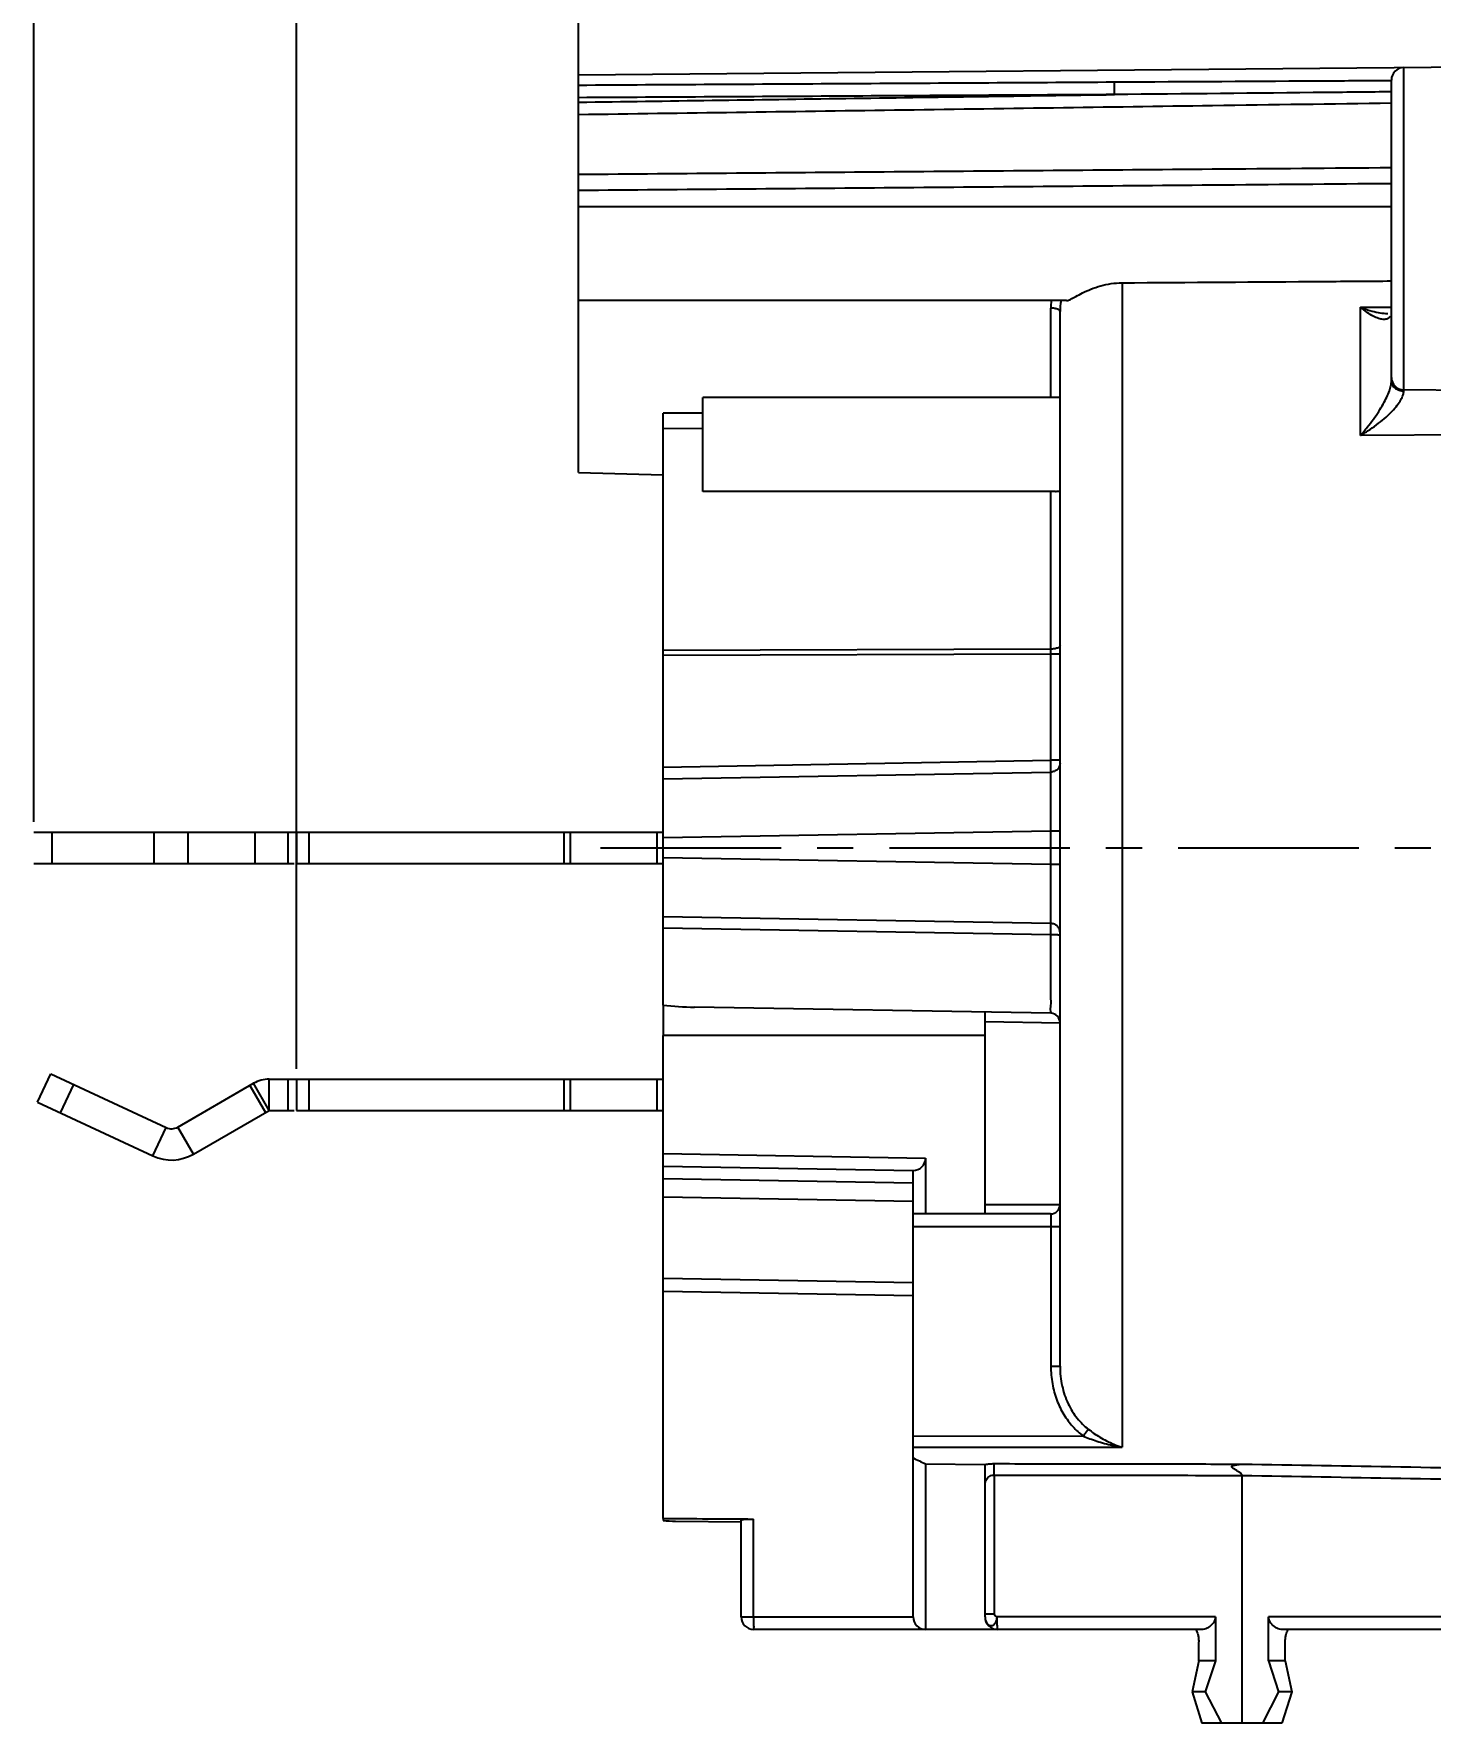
# Model space of a CAD drawing. Header units: millimetres. Extents: x 0 to 420, y 0 to 297.
# Drawn here: x 151.7 to 218.7, y 161.2 to 242.2 of the extents above; entities that cross this region are included whole.
import ezdxf
from ezdxf.enums import TextEntityAlignment as Align

# ---------------------------------------------------------------- set-up
doc = ezdxf.new("R2010")
doc.units = ezdxf.units.MM
doc.header["$LTSCALE"] = 23.1
doc.linetypes.add('CENTER', pattern=[0.6, 0.375, -0.075, 0.075, -0.075])
doc.layers.get('0').update_dxf_attribs({"linetype": 'CONTINUOUS'})
for name, color, linetype in [('AUSFORMSCHRAEGEN', 7, 'CONTINUOUS'), ('BEZUGSACHSEN', 7, 'CONTINUOUS'), ('DEFAULT_1', 7, 'CENTER'), ('RUNDUNGEN', 7, 'CONTINUOUS'), ('ZEICHNUNGSBEMASSUNGEN', 7, 'CONTINUOUS')]:
    doc.layers.add(name, color=color, linetype=linetype)
doc.styles.get("Standard").update_dxf_attribs({"font": 'txt', "width": 0.7})
doc.styles.add('TEXTSTYLE_3', font='gdt', dxfattribs={"width": 0.7})
doc.dimstyles.new('DIMSTYLE_1', dxfattribs={"dimtxt": 3.5, "dimasz": 3.5, "dimexe": 0.18, "dimexo": 0.0625, "dimgap": 0.09, "dimtad": 1, "dimdec": 5, "dimlfac": 0.333333, "dimdsep": 46, "dimtxsty": 'STANDARD', "dimblk": '_FILLED', "dimblk1": '_FILLED', "dimblk2": '_FILLED', "dimcen": 0.09, "dimclrt": 5, "dimadec": 0, "dimazin": 0, "dimtol": 1, "dimtp": 0.1, "dimtm": 0.1, "dimtfac": 1, "dimtdec": 5, "dimtofl": 0, "dimtmove": 0, "dimatfit": 3, "dimldrblk": '_FILLED', "dimfxl": 1, "dimtolj": 1, "dimarcsym": 0})
doc.dimstyles.new('DIMSTYLE_11', dxfattribs={"dimtxt": 3.5, "dimasz": 3.5, "dimexe": 0.18, "dimexo": 0.0625, "dimgap": 0.09, "dimtad": 1, "dimdec": 1, "dimlfac": 0.333333, "dimdsep": 46, "dimtxsty": 'STANDARD', "dimblk": '_FILLED', "dimblk1": '_FILLED', "dimblk2": '_FILLED', "dimcen": 0.09, "dimclrt": 5, "dimadec": 0, "dimazin": 0, "dimtol": 1, "dimtp": 0.1, "dimtm": 0.1, "dimtfac": 1, "dimtdec": 1, "dimtofl": 0, "dimtmove": 0, "dimatfit": 3, "dimldrblk": '_FILLED', "dimfxl": 1, "dimtolj": 1, "dimarcsym": 0})
doc.dimstyles.new('DIMSTYLE_9', dxfattribs={"dimtxt": 3.5, "dimasz": 3.5, "dimexe": 0.18, "dimexo": 0.0625, "dimgap": 0.09, "dimtad": 1, "dimdec": 3, "dimlfac": 0.333333, "dimdsep": 46, "dimtxsty": 'STANDARD', "dimblk": '_FILLED', "dimblk1": '_FILLED', "dimblk2": '_FILLED', "dimcen": 0.09, "dimclrt": 5, "dimadec": 0, "dimazin": 0, "dimtp": 0.1, "dimtm": 0.1, "dimtfac": 1, "dimtdec": 3, "dimtofl": 0, "dimtmove": 0, "dimatfit": 3, "dimldrblk": '_FILLED', "dimfxl": 1, "dimtolj": 1, "dimarcsym": 0})

# ---------------------------------------------------------------- blocks, each defined once
blk = doc.blocks.new('_FILLED')
at = {"color": 0, "linetype": 'BYBLOCK'}
blk.add_solid([(0, 0), (-1, 0.125), (-1, -0.125)], dxfattribs=at)
blk = doc.blocks.new('*D2')
at = {"layer": 'ZEICHNUNGSBEMASSUNGEN', "color": 2, "linetype": 'CONTINUOUS'}
for p, q in [((177.827, 235.754), (177.827, 264.255)), ((236.327, 237.892), (236.327, 264.255)), ((177.827, 262.755), (207.077, 262.755)), ((236.327, 262.755), (207.077, 262.755))]:
    blk.add_line(p, q, dxfattribs=at)
at = {"layer": 'ZEICHNUNGSBEMASSUNGEN', "color": 2, "linetype": 'CONTINUOUS', "xscale": 3.5, "yscale": 3.5, "zscale": 3.5, "rotation": 180}
blk.add_blockref('_FILLED', (177.827, 262.755), dxfattribs=at)
at = {"layer": 'ZEICHNUNGSBEMASSUNGEN', "color": 2, "linetype": 'CONTINUOUS', "xscale": 3.5, "yscale": 3.5, "zscale": 3.5}
blk.add_blockref('_FILLED', (236.327, 262.755), dxfattribs=at)
at = {"layer": 'ZEICHNUNGSBEMASSUNGEN', "color": 5, "linetype": 'CONTINUOUS', "oblique": 15}
for s, width, p in [('19,5', 0.660714, (183.745, 263.661)), ('0,1', 0.642857, (195.829, 263.661)), ('[', 0.428571, (203.454, 263.661)), ('.7677', 0.742857, (210.704, 263.661)), ('.0039', 0.728571, (227.662, 263.661)), (']', 0.428571, (234.787, 263.661))]:
    blk.add_text(s, height=3.5, dxfattribs=dict(at, width=width)).set_placement(p, align=Align.CENTER)
at = {"layer": 'ZEICHNUNGSBEMASSUNGEN', "color": 5, "linetype": 'CONTINUOUS', "style": 'TEXTSTYLE_3', "oblique": 15}
for p in [(190.412, 263.661), (219.245, 263.661)]:
    blk.add_text('`', height=3.5, dxfattribs=at).set_placement(p, align=Align.CENTER)
blk = doc.blocks.new('*D15')
at = {"layer": 'ZEICHNUNGSBEMASSUNGEN', "color": 2, "linetype": 'CONTINUOUS'}
for p, q in [((151.682, 204.442), (151.682, 275.048)), ((164.282, 192.592), (164.282, 275.048)), ((157.982, 273.548), (102.044, 273.548)), ((151.682, 273.548), (157.982, 273.548)), ((164.282, 273.548), (157.982, 273.548))]:
    blk.add_line(p, q, dxfattribs=at)
at = {"layer": 'ZEICHNUNGSBEMASSUNGEN', "color": 2, "linetype": 'CONTINUOUS', "xscale": 3.5, "yscale": 3.5, "zscale": 3.5, "rotation": 180}
blk.add_blockref('_FILLED', (151.682, 273.548), dxfattribs=at)
at = {"layer": 'ZEICHNUNGSBEMASSUNGEN', "color": 2, "linetype": 'CONTINUOUS', "xscale": 3.5, "yscale": 3.5, "zscale": 3.5}
blk.add_blockref('_FILLED', (164.282, 273.548), dxfattribs=at)
at = {"layer": 'ZEICHNUNGSBEMASSUNGEN', "color": 5, "linetype": 'CONTINUOUS', "insert": (148.96, 277.923), "char_height": 3.5, "width": 46.91667, "attachment_point": 3, "line_spacing_factor": 0.9}
blk.add_mtext('\\Q15.0;3.9\\Fgdt;{\\Fgdt;`}\\Ftxt;0.3 [.155\\Fgdt;{\\Fgdt;`}\\Ftxt;.012]', dxfattribs=at)
blk = doc.blocks.new('*D19')
at = {"layer": 'ZEICHNUNGSBEMASSUNGEN', "color": 2, "linetype": 'CONTINUOUS'}
for p, q in [((164.282, 192.592), (164.282, 275.048)), ((236.327, 241.492), (236.327, 275.048)), ((164.282, 273.548), (200.304, 273.548)), ((236.327, 273.548), (200.304, 273.548))]:
    blk.add_line(p, q, dxfattribs=at)
at = {"layer": 'ZEICHNUNGSBEMASSUNGEN', "color": 2, "linetype": 'CONTINUOUS', "xscale": 3.5, "yscale": 3.5, "zscale": 3.5, "rotation": 180}
blk.add_blockref('_FILLED', (164.282, 273.548), dxfattribs=at)
at = {"layer": 'ZEICHNUNGSBEMASSUNGEN', "color": 2, "linetype": 'CONTINUOUS', "xscale": 3.5, "yscale": 3.5, "zscale": 3.5}
blk.add_blockref('_FILLED', (236.327, 273.548), dxfattribs=at)
at = {"layer": 'ZEICHNUNGSBEMASSUNGEN', "color": 5, "linetype": 'CONTINUOUS', "oblique": 15}
for s, width, p in [('[', 0.428571, (197.429, 274.454)), (']', 0.428571, (223.012, 274.454)), ('24', 0.785714, (179.596, 274.454)), ('0,1', 0.642857, (189.804, 274.454)), ('.945', 0.714286, (203.179, 274.454)), ('.003', 0.714286, (217.262, 274.454))]:
    blk.add_text(s, height=3.5, dxfattribs=dict(at, width=width)).set_placement(p, align=Align.CENTER)
at = {"layer": 'ZEICHNUNGSBEMASSUNGEN', "color": 5, "linetype": 'CONTINUOUS', "style": 'TEXTSTYLE_3', "oblique": 15}
for p in [(184.387, 274.454), (210.221, 274.454)]:
    blk.add_text('`', height=3.5, dxfattribs=at).set_placement(p, align=Align.CENTER)

msp = doc.modelspace()

# ---------------------------------------------------------------- linework, layer by layer
at = {"color": 3, "linetype": 'CONTINUOUS'}
for p, q in [((151.681598, 203.941801), (181.876565, 203.941801)), ((152.496883, 192.349456), (158.035687, 189.766669)), ((158.589258, 189.790839), (162.226565, 191.890839)), ((162.976565, 192.091801), (181.876565, 192.091801))]:
    msp.add_line(p, q, dxfattribs=at)
at = {"color": 9, "linetype": 'CONTINUOUS'}
for p, q in [((152.545565, 203.941801), (152.545565, 202.441801)), ((157.441565, 203.941801), (157.441565, 202.441801)), ((159.073255, 203.941801), (159.073255, 202.441801)), ((162.293183, 203.941801), (162.293183, 202.441801)), ((163.876565, 203.941801), (163.876565, 202.441801)), ((164.881565, 203.941801), (164.881565, 202.441801)), ((177.119643, 203.941801), (177.119643, 202.441801)), ((177.419643, 203.941801), (177.419643, 202.441801)), ((181.576565, 203.941801), (181.576565, 202.441801)), ((153.584452, 191.842314), (152.950525, 190.482852)), ((162.047037, 191.787188), (162.797037, 190.48815)), ((162.976565, 190.591801), (162.226565, 191.890839)), ((162.976565, 190.591801), (162.976565, 192.091801)), ((163.876565, 192.091801), (163.876565, 190.591801)), ((164.881565, 192.091801), (164.881565, 190.591801)), ((177.119643, 192.091801), (177.119643, 190.591801)), ((177.419643, 192.091801), (177.419643, 190.591801)), ((181.576565, 192.091801), (181.576565, 190.591801)), ((157.40176, 188.407208), (158.035687, 189.766669)), ((159.339258, 188.491801), (158.589258, 189.790839))]:
    msp.add_line(p, q, dxfattribs=at)
at = {"color": 7, "linetype": 'CONTINUOUS'}
for p, q in [((164.281565, 203.941801), (164.281565, 202.441801)), ((151.681598, 202.441801), (164.171715, 202.441801)), ((164.281565, 202.441801), (181.876565, 202.441801)), ((181.876565, 195.642892), (181.876565, 194.191801)), ((197.326565, 194.191801), (181.876565, 194.191801)), ((151.862955, 190.989994), (152.496883, 192.349456)), ((164.281565, 192.091801), (164.281565, 190.591801)), ((151.862955, 190.989994), (157.40176, 188.407208)), ((159.339258, 188.491801), (162.976565, 190.591801)), ((162.976565, 190.591801), (164.171715, 190.591801)), ((164.281565, 190.591801), (181.876565, 190.591801)), ((182.476565, 170.884272), (185.626565, 170.856764)), ((207.580849, 164.191801), (207.268999, 162.691801)), ((208.379871, 164.191801), (207.580849, 164.191801)), ((208.379871, 164.191801), (207.895542, 162.691801)), ((211.73228, 164.191801), (210.933258, 164.191801)), ((210.933258, 164.191801), (211.417587, 162.691801)), ((211.73228, 164.191801), (212.044131, 162.691801)), ((207.895542, 162.691801), (207.268999, 162.691801)), ((207.268999, 162.691801), (207.738278, 161.191801)), ((207.895542, 162.691801), (208.67771, 161.191801)), ((211.417587, 162.691801), (210.635419, 161.191801)), ((212.044131, 162.691801), (211.417587, 162.691801)), ((212.044131, 162.691801), (211.574851, 161.191801)), ((211.574851, 161.191801), (207.738278, 161.191801))]:
    msp.add_line(p, q, dxfattribs=at)
at = {"color": 3, "linetype": 'CONTINUOUS'}
for centre, radius, start, end in [((162.976565, 190.591801), 1.5, 90, 120), ((158.289258, 190.310454), 0.6, 245, 300)]:
    msp.add_arc(centre, radius, start, end, dxfattribs=at)
at = {"color": 7, "linetype": 'CONTINUOUS'}
msp.add_arc((158.289258, 190.310454), 2.1, 245, 300, dxfattribs=at)
at = {"layer": 'AUSFORMSCHRAEGEN', "color": 7, "linetype": 'CONTINUOUS'}
for p, q in [((177.826565, 240.281027), (222.826565, 240.673736)), ((222.826565, 225.109865), (217.421329, 225.157036)), ((177.826565, 221.190878), (181.876565, 221.088785)), ((181.876565, 171.017911), (181.876565, 170.917386))]:
    msp.add_line(p, q, dxfattribs=at)
for centre, major_axis, start_param, end_param in [((208.110655, 203.191801), (32.553512, 0), -2.023337218, -2.00294276), ((183.958815, 203.191801), (32.342742, 0), 4.647963645, 4.666543448)]:
    msp.add_ellipse(centre, major_axis=major_axis, ratio=0.99996192, start_param=start_param, end_param=end_param, dxfattribs=at)
at = {"layer": 'BEZUGSACHSEN', "color": 7, "linetype": 'CONTINUOUS'}
for p, q in [((177.826565, 221.190878), (177.826565, 234.737184)), ((209.234306, 233.941801), (177.826565, 233.941801)), ((201.240559, 229.441801), (177.826565, 229.441801)), ((200.926565, 224.791801), (183.781565, 224.791801)), ((183.781565, 220.291802), (183.781565, 224.791796)), ((200.714459, 220.291801), (183.781565, 220.291801))]:
    msp.add_line(p, q, dxfattribs=at)
at = {"layer": 'DEFAULT_1', "color": 7, "linetype": 'CENTER'}
msp.add_line((178.876565, 203.191801), (247.426565, 203.191801), dxfattribs=at)
at = {"layer": 'RUNDUNGEN', "color": 7, "linetype": 'CONTINUOUS'}
for p, q in [((177.826565, 234.737184), (177.826565, 240.280731)), ((216.826565, 225.562028), (216.826565, 240.026418)), ((200.926565, 178.318442), (200.926565, 228.913016)), ((216.66223, 228.809565), (216.661702, 228.809561)), ((181.876565, 195.642892), (181.876565, 224.035825)), ((200.484418, 195.249518), (183.381756, 195.548046)), ((197.326565, 194.191801), (197.326565, 195.304639)), ((181.876565, 171.017911), (181.876565, 194.191801)), ((194.476565, 188.304477), (194.476565, 185.625142)), ((181.876565, 187.92432), (193.876565, 187.714859)), ((193.876565, 166.291801), (193.876565, 187.714859)), ((200.476565, 185.625142), (193.876565, 185.625142)), ((197.326565, 185.625142), (197.326565, 186.075142)), ((193.876565, 182.314859), (181.876565, 182.52432)), ((194.476565, 173.632096), (197.326565, 173.604975)), ((194.476565, 173.632096), (194.476565, 165.691801)), ((197.326565, 166.291801), (197.326565, 173.60481)), ((209.656565, 173.080357), (209.656565, 161.191801)), ((185.626565, 166.291801), (185.626565, 170.938595)), ((208.379871, 166.291801), (208.379871, 164.191801)), ((210.933258, 164.191801), (210.933258, 166.291801)), ((207.780523, 165.691801), (186.226565, 165.691801)), ((235.726565, 165.691801), (211.532606, 165.691801)), ((207.580849, 164.191801), (207.580849, 165.091801)), ((211.73228, 164.191801), (211.73228, 165.091801))]:
    msp.add_line(p, q, dxfattribs=at)
at = {"layer": 'RUNDUNGEN', "color": 9, "linetype": 'CONTINUOUS'}
for p, q in [((217.421329, 225.111742), (217.421329, 240.626565)), ((203.900385, 230.295654), (203.900385, 174.43687)), ((200.484418, 224.791801), (200.484418, 229.082256)), ((215.339654, 229.122592), (216.826565, 229.132908)), ((215.339654, 222.976556), (215.339654, 229.122592)), ((183.781564, 224.049822), (181.876565, 224.035825)), ((183.781564, 223.308452), (181.876565, 223.29409)), ((222.831733, 223.016216), (215.339654, 222.976556)), ((200.484418, 212.720583), (200.484418, 220.294201)), ((200.484418, 212.720583), (181.876565, 212.653774)), ((200.484418, 212.479306), (181.876565, 212.410859)), ((200.484418, 207.388822), (200.484418, 212.479306)), ((200.926565, 212.479306), (200.484418, 212.479306)), ((181.876565, 207.064021), (200.484418, 207.388822)), ((181.876565, 206.498393), (200.486585, 206.823232)), ((200.926565, 207.388822), (200.484418, 207.388822)), ((200.484418, 203.995053), (181.876565, 203.670252)), ((200.484418, 202.388548), (200.484418, 203.995053)), ((200.926565, 203.995053), (200.484418, 203.995053)), ((200.484418, 202.388548), (181.876565, 202.713349)), ((200.926565, 202.388548), (200.484418, 202.388548)), ((200.486581, 199.559583), (181.876565, 199.884422)), ((200.484684, 199.014509), (181.876565, 199.339315)), ((197.326565, 194.85457), (200.926565, 194.799587)), ((197.326565, 186.075142), (197.326565, 194.191801)), ((181.876565, 188.524411), (194.476565, 188.304477)), ((181.876565, 187.324411), (193.876565, 187.11495)), ((193.876565, 186.214265), (181.876565, 186.423726)), ((197.326565, 186.075142), (200.926565, 186.075142)), ((193.876565, 185.025142), (200.926565, 185.025142)), ((200.484418, 185.025142), (200.484418, 178.318442)), ((181.876565, 181.924411), (193.876565, 181.71495)), ((200.484418, 178.318442), (200.926565, 178.318442)), ((193.876565, 174.974381), (202.044701, 174.968658)), ((197.768711, 173.099349), (197.768711, 166.439219)), ((186.216093, 166.291801), (186.216093, 170.987284)), ((185.626565, 166.291801), (193.876565, 166.291801)), ((197.326565, 166.439247), (197.768711, 166.439219)), ((208.379871, 166.291801), (197.916093, 166.291801)), ((236.326565, 166.291801), (210.933258, 166.291801))]:
    msp.add_line(p, q, dxfattribs=at)
at = {"layer": 'RUNDUNGEN', "color": 7, "linetype": 'CONTINUOUS'}
for centre, radius, start, end in [((217.426565, 240.026588), 0.6, 90.50000467, 180.00044605), ((217.426565, 225.757013), 0.6, 180.00008372, 269.50000044), ((200.476565, 194.799655), 0.449993, 359.99131279, 88.99984836), ((200.476565, 186.075141), 0.45, 270, 0.00010567), ((186.226565, 166.291801), 0.6, 180, 270), ((194.476565, 166.291801), 0.6, 180, 270), ((197.926565, 166.291801), 0.6, 180, 270)]:
    msp.add_arc(centre, radius, start, end, dxfattribs=at)
at = {"layer": 'RUNDUNGEN', "color": 9, "linetype": 'CONTINUOUS'}
for centre, radius, start, end in [((203.500999, 229.081529), 3.016581, 173.13469777, 179.98619908), ((203.590782, 228.9132), 2.664218, 168.55005335, 180.0039702), ((158.642875, 212.600178), 41.841716, 359.83448484, 0.16487647), ((197.872203, 166.284454), 0.545092, 190.38459582, 194.82228692), ((197.841443, 166.276091), 0.513216, 194.7981531, 200.40765659)]:
    msp.add_arc(centre, radius, start, end, dxfattribs=at)
at = {"layer": 'RUNDUNGEN', "color": 7, "linetype": 'CONTINUOUS'}
for centre, major_axis, ratio, start_param, end_param in [((257.690766, 231.691801), (128.902413, -0.846552), 0.016172469, 1.893484705, 1.956456788), ((183.384212, 199.448598), (8.06255, -0.182157), 0.483573607, -1.747961115, -1.560175964), ((193.876565, 188.31495), (0.424264, -0.431734), 0.982697263, -0.785398163, 0.785398163), ((1178.180391, 203.191801), (2349.987358, 0), 0.015116913, -2.008611093, -2.006573134)]:
    msp.add_ellipse(centre, major_axis=major_axis, ratio=ratio, start_param=start_param, end_param=end_param, dxfattribs=at)
at = {"layer": 'RUNDUNGEN', "color": 9, "linetype": 'CONTINUOUS'}
for points, knots in [([(203.549514, 239.916955), (199.253993, 239.892546), (190.679674, 239.843417), (182.10536, 239.793476), (177.826565, 239.76835)], [0, 0, 0, 0, 0.500975034, 1, 1, 1, 1]), ([(203.544278, 239.326442), (203.543765, 239.415994), (203.543032, 239.576188), (203.54568, 239.772919), (203.546176, 239.880396), (203.549514, 239.916955)], [0, 0, 0, 0, 0.454905438, 0.813517233, 1, 1, 1, 1]), ([(216.826758, 239.990758), (215.828068, 239.985335), (211.402318, 239.961168), (206.97657, 239.93643), (203.549514, 239.916955)], [0, 0, 0, 0, 0.225654347, 1, 1, 1, 1]), ([(177.826565, 238.96122), (182.099394, 239.022209), (190.671961, 239.144258), (199.244537, 239.265689), (203.544278, 239.326442)], [0, 0, 0, 0, 0.498430862, 1, 1, 1, 1]), ([(203.544278, 239.326442), (199.249633, 239.301837), (190.67706, 239.252323), (182.104491, 239.202007), (177.826565, 239.176697)], [0, 0, 0, 0, 0.500974835, 1, 1, 1, 1]), ([(216.826564, 239.457269), (215.786808, 239.447112), (211.359377, 239.403776), (206.931949, 239.360078), (203.544278, 239.326442)], [0, 0, 0, 0, 0.234844009, 1, 1, 1, 1]), ([(177.826565, 238.373254), (182.877502, 238.445585), (193.01707, 238.590352), (206.017074, 238.774862), (213.966138, 238.887168), (216.826564, 238.927514)], [0, 0, 0, 0, 0.388534242, 0.779967526, 1, 1, 1, 1]), ([(177.826565, 235.502832), (182.871692, 235.545546), (193.005473, 235.630802), (206.005476, 235.738817), (213.96035, 235.804262), (216.826564, 235.827761)], [0, 0, 0, 0, 0.388087152, 0.779522176, 1, 1, 1, 1]), ([(177.826565, 234.737184), (182.871692, 234.780509), (193.005473, 234.866985), (206.005475, 234.9766), (213.960349, 235.042965), (216.826564, 235.066799)], [0, 0, 0, 0, 0.388087146, 0.779522157, 1, 1, 1, 1]), ([(200.926565, 228.913016), (200.926565, 228.937121), (200.887639, 228.993713), (200.786909, 229.039684), (200.647533, 229.074232), (200.541199, 229.081883), (200.484418, 229.082256)], [0, 0, 0, 0, 0.144444217, 0.364155055, 0.659757051, 1, 1, 1, 1]), ([(216.661703, 228.809521), (216.628922, 228.80925), (216.476058, 228.81219), (216.18452, 228.849067), (215.773807, 228.953082), (215.489195, 229.0588), (215.339654, 229.122592)], [0, 0, 0, 0, 0.071855523, 0.334957023, 0.643119663, 1, 1, 1, 1]), ([(216.729091, 228.638711), (216.695192, 228.60222), (216.598753, 228.543026), (216.412944, 228.532227), (216.193136, 228.584203), (215.936444, 228.698733), (215.643434, 228.879668), (215.444478, 229.033792), (215.339654, 229.122592)], [0, 0, 0, 0, 0.094473629, 0.20531682, 0.345462218, 0.521626862, 0.738350365, 1, 1, 1, 1]), ([(215.339654, 222.976556), (215.452987, 223.104071), (215.667165, 223.358255), (215.959354, 223.742527), (216.213899, 224.114004), (216.428886, 224.467039), (216.601378, 224.795181), (216.7274, 225.089456), (216.804358, 225.34051), (216.826573, 225.494721), (216.826565, 225.561849)], [0, 0, 0, 0, 0.169337852, 0.329752326, 0.478987689, 0.616134731, 0.739804523, 0.846692239, 0.933369068, 1, 1, 1, 1]), ([(216.826565, 225.562028), (216.826565, 225.502939), (216.861504, 225.377499), (216.999084, 225.23015), (217.124221, 225.169007), (217.193331, 225.147139)], [0, 0, 0, 0, 0.30152886, 0.632099358, 1, 1, 1, 1]), ([(215.339654, 222.976556), (215.496771, 223.066709), (215.794048, 223.251224), (216.203989, 223.544319), (216.560919, 223.837793), (216.862383, 224.126273), (217.104528, 224.403999), (217.281693, 224.663436), (217.390895, 224.895727), (217.421373, 225.045841), (217.421329, 225.111742)], [0, 0, 0, 0, 0.177271686, 0.342093614, 0.492839012, 0.629107119, 0.749974337, 0.852839295, 0.935507485, 1, 1, 1, 1]), ([(200.926565, 212.90154), (200.926565, 212.876113), (200.889156, 212.816602), (200.787522, 212.766067), (200.647847, 212.729289), (200.541221, 212.720982), (200.484418, 212.720583)], [0, 0, 0, 0, 0.150376702, 0.371020815, 0.664062606, 1, 1, 1, 1]), ([(200.486585, 206.823232), (200.487283, 206.852285), (200.487742, 206.92538), (200.487621, 207.053339), (200.486495, 207.212813), (200.485209, 207.328252), (200.484418, 207.388822)], [0, 0, 0, 0, 0.154139571, 0.387673891, 0.67870603, 1, 1, 1, 1]), ([(200.484418, 203.995053), (200.484956, 204.200602), (200.485897, 204.600945), (200.486936, 205.178623), (200.487554, 205.704077), (200.487744, 206.158118), (200.487492, 206.523166), (200.487009, 206.73489), (200.486585, 206.823232)], [0, 0, 0, 0, 0.218037287, 0.424665586, 0.612773642, 0.775413401, 0.906290262, 1, 1, 1, 1]), ([(200.926565, 207.247415), (200.926565, 207.192879), (200.903332, 207.081659), (200.804941, 206.941921), (200.659018, 206.847879), (200.544133, 206.824438), (200.486585, 206.82323)], [0, 0, 0, 0, 0.24326003, 0.490478462, 0.74324919, 1, 1, 1, 1]), ([(200.486581, 199.559583), (200.487006, 199.648096), (200.487493, 199.860196), (200.487744, 200.225795), (200.487554, 200.680317), (200.486934, 201.205994), (200.485895, 201.783384), (200.484956, 202.183336), (200.484418, 202.388548)], [0, 0, 0, 0, 0.09386513, 0.224922989, 0.38770207, 0.575866138, 0.782381148, 1, 1, 1, 1]), ([(200.484684, 199.014509), (200.485424, 199.073131), (200.48662, 199.18454), (200.48765, 199.338227), (200.487727, 199.461296), (200.487256, 199.531583), (200.486581, 199.559583)], [0, 0, 0, 0, 0.322660363, 0.61318873, 0.845850336, 1, 1, 1, 1]), ([(200.926549, 199.135282), (200.926558, 199.189837), (200.903342, 199.301094), (200.804961, 199.440891), (200.659033, 199.534978), (200.544135, 199.558431), (200.486583, 199.55964)], [0, 0, 0, 0, 0.243293478, 0.490524846, 0.743281655, 1, 1, 1, 1]), ([(200.484418, 195.249518), (200.515924, 195.250695), (200.443711, 195.447782), (200.513351, 195.651498), (200.47644, 196.126223), (200.491797, 196.692284), (200.48582, 197.397141), (200.486618, 198.181369), (200.485234, 198.731287), (200.484684, 199.014509)], [0, 0, 0, 0, 0.025121416, 0.098904726, 0.217032541, 0.373695233, 0.562164241, 0.774324571, 1, 1, 1, 1]), ([(200.79762, 199.009871), (200.755488, 199.015324), (200.642262, 199.011505), (200.541251, 199.014474), (200.484684, 199.014509)], [0, 0, 0, 0, 0.457784552, 1, 1, 1, 1]), ([(200.926565, 198.999005), (200.926563, 199.010336), (200.857981, 198.996955), (200.82573, 199.006233), (200.79762, 199.009871)], [0, 0, 0, 0, 0.262317723, 1, 1, 1, 1]), ([(200.476565, 185.625142), (200.479036, 185.625145), (200.475716, 185.608549), (200.481188, 185.590087), (200.479706, 185.543511), (200.48203, 185.484626), (200.482553, 185.407381), (200.483501, 185.31857), (200.484016, 185.221817), (200.484352, 185.123153), (200.484418, 185.057364), (200.484418, 185.025142)], [0, 0, 0, 0, 0.012353246, 0.052568933, 0.123919944, 0.226104814, 0.355656555, 0.506726099, 0.671175345, 0.838938335, 1, 1, 1, 1]), ([(200.484418, 178.318442), (200.484432, 178.035714), (200.532951, 177.479612), (200.747966, 176.69422), (201.084597, 176.000067), (201.517012, 175.41863), (201.863521, 175.102993), (202.044701, 174.968658)], [0, 0, 0, 0, 0.221710688, 0.435011913, 0.635162661, 0.823128277, 1, 1, 1, 1]), ([(200.926565, 178.318442), (200.926572, 177.999507), (200.990829, 177.380401), (201.274783, 176.529498), (201.707863, 175.822631), (202.084008, 175.449075), (202.283333, 175.29658)], [0, 0, 0, 0, 0.279577565, 0.540685729, 0.780001774, 1, 1, 1, 1]), ([(202.044701, 174.968658), (202.077686, 175.013136), (202.138651, 175.095754), (202.218247, 175.20503), (202.264787, 175.269882), (202.28334, 175.296589)], [0, 0, 0, 0, 0.409597041, 0.759466889, 1, 1, 1, 1]), ([(202.283333, 175.29658), (202.372461, 175.228343), (202.555815, 175.095212), (202.846962, 174.907409), (203.163643, 174.730285), (203.515009, 174.566715), (203.767276, 174.476381), (203.900385, 174.436903)], [0, 0, 0, 0, 0.18292136, 0.369046767, 0.564289829, 0.773748472, 1, 1, 1, 1]), ([(193.876565, 174.442492), (194.989474, 174.441822), (197.216144, 174.440512), (200.557417, 174.438638), (202.785782, 174.437449), (203.900385, 174.43687)], [0, 0, 0, 0, 0.333079293, 0.666413711, 1, 1, 1, 1]), ([(202.044701, 174.968658), (202.148607, 174.924588), (202.362401, 174.839115), (202.698422, 174.721067), (203.063849, 174.611122), (203.466888, 174.511898), (203.751317, 174.459336), (203.900366, 174.436873)], [0, 0, 0, 0, 0.174970005, 0.35682017, 0.551963592, 0.766327941, 1, 1, 1, 1]), ([(197.335406, 173.604891), (197.405587, 173.619186), (197.54802, 173.639159), (197.691594, 173.645578), (197.763475, 173.645418)], [0, 0, 0, 0, 0.499095986, 1, 1, 1, 1]), ([(197.768711, 173.099349), (197.768833, 173.173754), (197.768649, 173.311888), (197.767004, 173.493915), (197.765085, 173.601541), (197.763475, 173.645418)], [0, 0, 0, 0, 0.408732852, 0.758806244, 1, 1, 1, 1]), ([(197.763475, 173.645418), (199.080084, 173.643104), (201.718792, 173.638506), (205.6849, 173.631714), (208.3344, 173.627257), (209.6618, 173.625044)], [0, 0, 0, 0, 0.331964909, 0.665314225, 1, 1, 1, 1]), ([(209.6618, 173.625044), (212.202224, 173.580595), (217.280474, 173.492083), (222.358735, 173.40424), (224.896565, 173.360506)], [0, 0, 0, 0, 0.500256473, 1, 1, 1, 1]), ([(197.326565, 172.653237), (197.326568, 172.693952), (197.338613, 172.77567), (197.388473, 172.887484), (197.46418, 172.980996), (197.558202, 173.050176), (197.662058, 173.090812), (197.734062, 173.099499), (197.768711, 173.099349)], [0, 0, 0, 0, 0.175965883, 0.351420209, 0.523204029, 0.690225817, 0.85024753, 1, 1, 1, 1]), ([(197.768711, 173.099349), (199.749949, 173.096093), (203.712567, 173.089672), (207.675185, 173.083432), (209.656565, 173.080357)], [0, 0, 0, 0, 0.49998219, 1, 1, 1, 1]), ([(209.656565, 173.080156), (212.195241, 173.03529), (217.270868, 172.945938), (222.346507, 172.857268), (224.883463, 172.813118)], [0, 0, 0, 0, 0.500170734, 1, 1, 1, 1]), ([(186.216093, 166.291801), (186.216093, 166.216375), (186.220333, 166.080069), (186.208665, 165.879074), (186.238414, 165.786981), (186.211144, 165.691801), (186.226565, 165.691801)], [0, 0, 0, 0, 0.376979057, 0.704049994, 0.922925769, 1, 1, 1, 1]), ([(197.36044, 166.097134), (197.377861, 166.050374), (197.425993, 165.963827), (197.543165, 165.873073), (197.693057, 165.872716), (197.813011, 165.96752), (197.898694, 166.113276), (197.900657, 166.232754), (197.916093, 166.291801)], [0, 0, 0, 0, 0.162862204, 0.319707909, 0.462389786, 0.617918011, 0.799669362, 1, 1, 1, 1]), ([(197.916093, 166.291801), (197.878987, 166.292173), (197.806257, 166.329315), (197.768711, 166.402227), (197.768711, 166.439219)], [0, 0, 0, 0, 0.500783908, 1, 1, 1, 1]), ([(197.926565, 165.691801), (197.91173, 165.691801), (197.938203, 165.785066), (197.90875, 165.875964), (197.920434, 166.077677), (197.916093, 166.214952), (197.916093, 166.291801)], [0, 0, 0, 0, 0.074145057, 0.290477352, 0.615905727, 1, 1, 1, 1])]:
    msp.add_open_spline(points, degree=3, knots=knots, dxfattribs=at)
at = {"layer": 'RUNDUNGEN', "color": 7, "linetype": 'CONTINUOUS'}
for points, knots in [([(201.237491, 229.443707), (201.241949, 229.443079), (201.30902, 229.43635), (201.457924, 229.522802), (201.70218, 229.648961), (202.025116, 229.827256), (202.421985, 230.005949), (202.882498, 230.163279), (203.38328, 230.268584), (203.728716, 230.294475), (203.900385, 230.295654)], [0, 0, 0, 0, 0.004624856, 0.069600704, 0.171647846, 0.302718425, 0.458385418, 0.633730297, 0.81783133, 1, 1, 1, 1]), ([(203.900385, 230.295654), (207.12424, 230.317795), (211.432968, 230.34778), (215.741692, 230.378288), (216.826565, 230.386002)], [0, 0, 0, 0, 0.748214659, 1, 1, 1, 1]), ([(200.715472, 220.29169), (200.719868, 220.291716), (200.757628, 220.292088), (200.819694, 220.295032), (200.889705, 220.300565), (200.926565, 220.330865), (200.926565, 220.345411)], [0, 0, 0, 0, 0.057580253, 0.494420423, 0.809125403, 1, 1, 1, 1]), ([(209.656565, 173.080156), (209.656565, 173.095471), (209.645964, 173.12773), (209.612443, 173.167624), (209.568408, 173.20514), (209.516582, 173.24093), (209.460431, 173.275329), (209.402817, 173.308393), (209.345874, 173.340432), (209.291398, 173.371994), (209.241046, 173.403363), (209.199241, 173.435523), (209.166681, 173.46741), (209.161676, 173.510108), (209.191984, 173.536569), (209.228159, 173.553864), (209.271712, 173.568198), (209.32041, 173.580191), (209.375109, 173.590871), (209.436584, 173.600605), (209.50538, 173.609591), (209.581281, 173.617851), (209.63426, 173.622708), (209.6618, 173.625044)], [0, 0, 0, 0, 0.038515935, 0.081262939, 0.130038925, 0.183632551, 0.239507802, 0.29560649, 0.350687823, 0.403793863, 0.454036455, 0.499468986, 0.537107928, 0.565616967, 0.595153214, 0.629790976, 0.667937821, 0.709690511, 0.756031, 0.808001208, 0.866212709, 0.930491815, 1, 1, 1, 1]), ([(185.626565, 170.938595), (185.626565, 170.949318), (185.68182, 170.957214), (185.74814, 170.971323), (185.882546, 170.98013), (186.038574, 170.986945), (186.155507, 170.987711), (186.216093, 170.987284)], [0, 0, 0, 0, 0.054063381, 0.197490821, 0.414495659, 0.694526071, 1, 1, 1, 1]), ([(208.379871, 166.291801), (208.379871, 166.243941), (208.361195, 166.143799), (208.287813, 166.009574), (208.184681, 165.891549), (208.062934, 165.79282), (207.92902, 165.718064), (207.829164, 165.691801), (207.780523, 165.691801)], [0, 0, 0, 0, 0.157372212, 0.327366973, 0.497266222, 0.670014849, 0.840055429, 1, 1, 1, 1]), ([(211.532606, 165.691801), (211.485521, 165.691801), (211.385781, 165.717265), (211.250298, 165.792449), (211.12603, 165.893614), (211.023662, 166.012167), (210.951722, 166.14534), (210.933258, 166.243593), (210.933258, 166.291801)], [0, 0, 0, 0, 0.154819756, 0.329446297, 0.507429088, 0.678869367, 0.841490896, 1, 1, 1, 1]), ([(207.424018, 165.691801), (207.438016, 165.691801), (207.466598, 165.642572), (207.502816, 165.567348), (207.543431, 165.433538), (207.573375, 165.272708), (207.580849, 165.153259), (207.580849, 165.091801)], [0, 0, 0, 0, 0.066417211, 0.217958507, 0.435795824, 0.708399852, 1, 1, 1, 1]), ([(211.73228, 165.091801), (211.73228, 165.153259), (211.739754, 165.272708), (211.769698, 165.433539), (211.810314, 165.567349), (211.846531, 165.642574), (211.875114, 165.691801), (211.889111, 165.691801)], [0, 0, 0, 0, 0.291599847, 0.564204879, 0.782045281, 0.933586885, 1, 1, 1, 1])]:
    msp.add_open_spline(points, degree=3, knots=knots, dxfattribs=at)
at = {"layer": 'RUNDUNGEN', "color": 9, "linetype": 'CONTINUOUS'}
for points in [[(216.77242, 228.699585), (216.760415, 228.677579), (216.746067, 228.656985), (216.729091, 228.638711)], [(217.193331, 225.147139), (217.267056, 225.123811), (217.344421, 225.112246), (217.421329, 225.111742)], [(197.326565, 166.291801), (197.326565, 166.256536), (197.329639, 166.221071), (197.33604, 166.186199)]]:
    msp.add_open_spline(points, degree=3, dxfattribs=at)

# ---------------------------------------------------------------- dimensions: what is measured, and where the dimension line sits
at = {"layer": 'ZEICHNUNGSBEMASSUNGEN', "color": 2, "linetype": 'CONTINUOUS'}
dim = msp.add_linear_dim(base=(151.681565, 273.548248), p1=(164.281565, 192.591801), p2=(151.681565, 204.441801), angle=180, text='3.9%%p0.3 [.155%%p.012]', dimstyle='DIMSTYLE_9', dxfattribs=at)
dim.commit()
dim.dimension.update_dxf_attribs({"geometry": '*D15', "text_midpoint": (115.418788, 276.173248), "dimtype": 160})
dim = msp.add_linear_dim(base=(164.281565, 273.548248), p1=(236.326565, 241.491795), p2=(164.281565, 192.591801), angle=180, dimstyle='DIMSTYLE_11', dxfattribs=at)
dim.commit()
dim.dimension.update_dxf_attribs({"geometry": '*D19', "text_midpoint": (198.554065, 276.204115), "dimtype": 160})
dim = msp.add_linear_dim(base=(236.326565, 262.754819), p1=(177.826565, 235.753888), p2=(236.326565, 237.891801), dimstyle='DIMSTYLE_1', dxfattribs=at)
dim.commit()
dim.dimension.update_dxf_attribs({"geometry": '*D2', "text_midpoint": (204.641135, 265.410686), "dimtype": 160})

doc.saveas('drawing.dxf')
